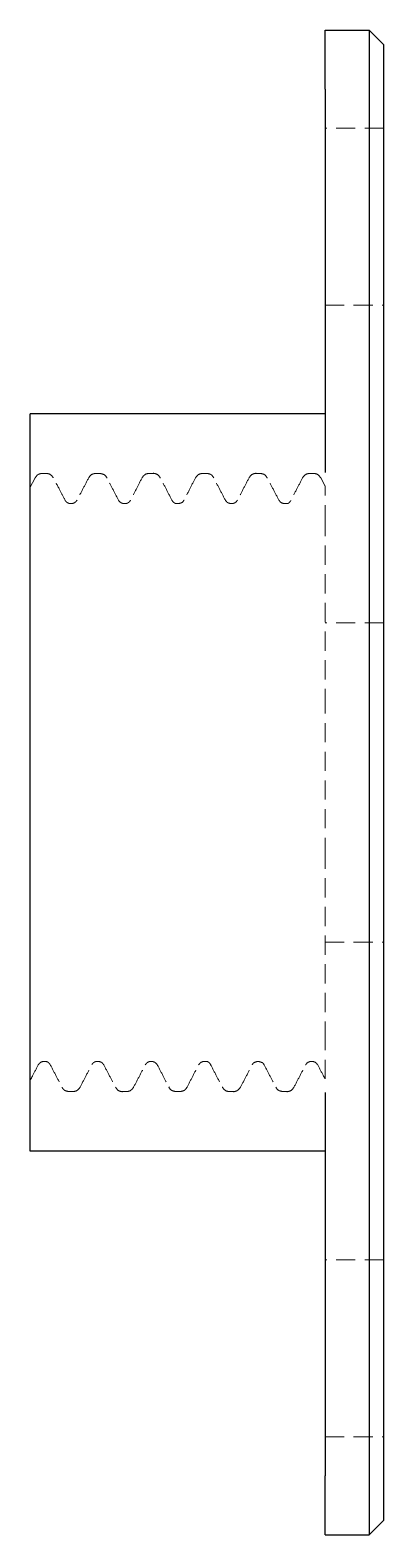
# Model space of a CAD drawing. Header units: millimetres. Extents: x 58 to 235, y 7 to 170.
# Drawn here: x 211.4 to 235, y 7 to 107 of the extents above.
import ezdxf

# ---------------------------------------------------------------- set-up
doc = ezdxf.new("R2010")
doc.units = ezdxf.units.MM
doc.linetypes.add('HIDDEN', pattern=[1.905, 1.27, -0.635])

msp = doc.modelspace()

# ---------------------------------------------------------------- linework, layer by layer
at = {"color": 7, "linetype": 'Continuous', "lineweight": 25}
for p, q in [((231.07, 103.08), (231.07, 107)), ((231.07, 107), (234.01, 107)), ((234.01, 107), (234.01, 103.08)), ((234.01, 107), (234.99, 106.02)), ((234.99, 103.08), (234.99, 106.02)), ((231.07, 103.08), (231.07, 77.59)), ((234.01, 103.08), (234.01, 10.92)), ((234.99, 10.92), (234.99, 103.08)), ((211.46, 77.59), (211.46, 81.51)), ((231.07, 81.51), (211.46, 81.51)), ((211.46, 36.41), (211.46, 77.59)), ((211.46, 32.49), (211.46, 36.41)), ((231.07, 36.41), (231.07, 10.92)), ((231.07, 32.49), (211.46, 32.49)), ((231.07, 7), (231.07, 10.92)), ((234.01, 10.92), (234.01, 7)), ((234.99, 7.98), (234.99, 10.92)), ((231.07, 7), (234.01, 7)), ((234.99, 7.98), (234.01, 7))]:
    msp.add_line(p, q, dxfattribs=at)
at = {"color": 7, "linetype": 'HIDDEN', "lineweight": 18}
for p, q in [((234.99, 100.49), (231.07, 100.49)), ((231.07, 88.73), (234.99, 88.73)), ((211.79, 77.25), (211.44, 76.59)), ((211.79, 77.24), (211.79, 77.23)), ((212.53, 77.54), (212.25, 77.54)), ((215.35, 77.24), (215.35, 77.24)), ((216.09, 77.54), (215.81, 77.54)), ((216.55, 77.23), (216.55, 77.24)), ((218.91, 77.24), (218.9, 77.24)), ((219.64, 77.54), (219.37, 77.54)), ((220.11, 77.23), (220.11, 77.24)), ((223.2, 77.54), (222.93, 77.54)), ((226.02, 77.25), (226.02, 77.24)), ((226.76, 77.54), (226.48, 77.54)), ((227.22, 77.23), (227.22, 77.24)), ((229.58, 77.25), (229.58, 77.24)), ((230.32, 77.54), (230.04, 77.54)), ((231.07, 76.69), (230.78, 77.25)), ((230.78, 77.23), (230.78, 77.24)), ((234.99, 67.62), (231.07, 67.62)), ((231.07, 52.05), (231.07, 61.95)), ((231.07, 46.38), (234.99, 46.38)), ((223.45, 38.26), (223.47, 38.23)), ((213.57, 36.76), (213.57, 36.76)), ((214.03, 36.46), (214.31, 36.46)), ((214.77, 36.76), (214.77, 36.76)), ((217.13, 36.75), (217.13, 36.75)), ((217.59, 36.46), (217.87, 36.46)), ((218.33, 36.77), (218.33, 36.76)), ((220.69, 36.76), (220.68, 36.77)), ((221.15, 36.46), (221.42, 36.46)), ((221.89, 36.76), (221.88, 36.75)), ((224.24, 36.76), (224.24, 36.77)), ((224.7, 36.46), (224.98, 36.46)), ((225.44, 36.76), (225.44, 36.76)), ((228.26, 36.46), (228.54, 36.46)), ((229, 36.77), (229, 36.77)), ((234.99, 25.27), (231.07, 25.27)), ((231.07, 13.51), (234.99, 13.51))]:
    msp.add_line(p, q, dxfattribs=at)
for points, knots in [([(212.25, 77.54), (212.16, 77.53), (211.97, 77.5), (211.85, 77.34), (211.79, 77.25)], [0, 0, 0, 0, 0.501969, 1, 1, 1, 1]), ([(212.99, 77.25), (212.93, 77.33), (212.81, 77.5), (212.62, 77.53), (212.53, 77.54)], [0, 0, 0, 0, 0.49798, 1, 1, 1, 1]), ([(213.77, 75.76), (213.66, 75.98), (213.4, 76.48), (213.14, 76.97), (212.99, 77.25)], [0, 0, 0, 0, 0.4375, 1, 1, 1, 1]), ([(215.35, 77.25), (215.22, 77), (214.96, 76.51), (214.7, 76.01), (214.57, 75.76)], [0, 0, 0, 0, 0.50002, 1, 1, 1, 1]), ([(215.81, 77.54), (215.73, 77.53), (215.5, 77.49), (215.41, 77.34), (215.35, 77.25)], [0, 0, 0, 0, 0.37909, 1, 1, 1, 1]), ([(216.55, 77.25), (216.51, 77.33), (216.42, 77.47), (216.19, 77.52), (216.08, 77.54)], [0, 0, 0, 0, 0.51727, 1, 1, 1, 1]), ([(217.33, 75.76), (217.2, 76.01), (216.94, 76.51), (216.68, 77), (216.55, 77.25)], [0, 0, 0, 0, 0.49998, 1, 1, 1, 1]), ([(218.9, 77.25), (218.77, 77), (218.52, 76.51), (218.26, 76.01), (218.13, 75.76)], [0, 0, 0, 0, 0.50002, 1, 1, 1, 1]), ([(219.37, 77.54), (219.27, 77.53), (219.08, 77.5), (218.96, 77.33), (218.9, 77.25)], [0, 0, 0, 0, 0.50208, 1, 1, 1, 1]), ([(220.11, 77.25), (220.05, 77.34), (219.93, 77.5), (219.74, 77.53), (219.64, 77.55)], [0, 0, 0, 0, 0.49801, 1, 1, 1, 1]), ([(220.88, 75.76), (220.75, 76.01), (220.5, 76.51), (220.24, 77), (220.11, 77.25)], [0, 0, 0, 0, 0.49998, 1, 1, 1, 1]), ([(222.46, 77.25), (222.33, 77.01), (222.07, 76.51), (221.82, 76.01), (221.69, 75.76)], [0, 0, 0, 0, 0.50002, 1, 1, 1, 1]), ([(222.93, 77.54), (222.83, 77.53), (222.64, 77.5), (222.52, 77.34), (222.46, 77.25)], [0, 0, 0, 0, 0.50207, 1, 1, 1, 1]), ([(223.67, 77.25), (223.61, 77.34), (223.49, 77.5), (223.29, 77.53), (223.2, 77.54)], [0, 0, 0, 0, 0.49792, 1, 1, 1, 1]), ([(224.44, 75.76), (224.31, 76.01), (224.05, 76.51), (223.79, 77), (223.66, 77.25)], [0, 0, 0, 0, 0.49998, 1, 1, 1, 1]), ([(226.02, 77.25), (225.89, 77), (225.63, 76.51), (225.37, 76.01), (225.24, 75.76)], [0, 0, 0, 0, 0.50002, 1, 1, 1, 1]), ([(226.48, 77.55), (226.39, 77.53), (226.2, 77.5), (226.08, 77.34), (226.02, 77.25)], [0, 0, 0, 0, 0.50197, 1, 1, 1, 1]), ([(227.22, 77.25), (227.16, 77.34), (227.07, 77.49), (226.84, 77.53), (226.76, 77.54)], [0, 0, 0, 0, 0.62117, 1, 1, 1, 1]), ([(228, 75.76), (227.87, 76.01), (227.61, 76.51), (227.35, 77), (227.22, 77.25)], [0, 0, 0, 0, 0.49998, 1, 1, 1, 1]), ([(229.58, 77.25), (229.45, 77), (229.19, 76.51), (228.93, 76.01), (228.8, 75.76)], [0, 0, 0, 0, 0.50002, 1, 1, 1, 1]), ([(230.04, 77.54), (229.95, 77.53), (229.76, 77.5), (229.64, 77.33), (229.58, 77.25)], [0, 0, 0, 0, 0.50198, 1, 1, 1, 1]), ([(230.78, 77.25), (230.72, 77.33), (230.6, 77.5), (230.41, 77.53), (230.31, 77.54)], [0, 0, 0, 0, 0.49801, 1, 1, 1, 1]), ([(231.07, 74.16), (231.07, 74.54), (231.07, 75.3), (231.07, 76.08), (231.07, 76.55), (231.07, 76.75), (231.07, 76.7), (231.07, 76.69)], [0, 0, 0, 0, 0.24674, 0.49293, 0.73946, 0.9861, 1, 1, 1, 1]), ([(214.17, 75.53), (214.1, 75.53), (214.01, 75.54), (213.86, 75.64), (213.8, 75.71), (213.78, 75.74), (213.77, 75.76), (213.76, 75.77)], [0, 0, 0, 0, 0.68039, 0.87595, 0.94393, 0.97286, 1, 1, 1, 1]), ([(214.57, 75.76), (214.52, 75.7), (214.43, 75.57), (214.25, 75.54), (214.17, 75.53)], [0, 0, 0, 0, 0.50236, 1, 1, 1, 1]), ([(217.73, 75.53), (217.64, 75.54), (217.47, 75.57), (217.37, 75.7), (217.33, 75.76)], [0, 0, 0, 0, 0.49765, 1, 1, 1, 1]), ([(218.13, 75.77), (218.12, 75.76), (218.11, 75.73), (218.09, 75.7), (218.07, 75.68), (218.06, 75.66), (218.05, 75.65), (218.03, 75.64), (218.01, 75.62), (217.99, 75.6), (217.92, 75.56), (217.83, 75.54), (217.76, 75.53), (217.72, 75.53)], [0, 0, 0, 0, 0.08736, 0.11748, 0.13006, 0.14161, 0.1528, 0.16436, 0.19094, 0.22509, 0.26852, 0.54616, 1, 1, 1, 1]), ([(221.29, 75.53), (221.26, 75.53), (221.22, 75.53), (221.15, 75.54), (221.11, 75.55), (221.09, 75.56), (221.07, 75.57), (221.05, 75.58), (221.04, 75.58), (221.02, 75.6), (220.94, 75.66), (220.91, 75.73), (220.89, 75.75), (220.88, 75.76)], [0, 0, 0, 0, 0.12944, 0.20831, 0.22094, 0.23128, 0.24007, 0.24842, 0.25764, 0.26874, 0.29858, 0.54229, 1, 1, 1, 1]), ([(221.69, 75.77), (221.64, 75.69), (221.57, 75.58), (221.36, 75.54), (221.28, 75.53)], [0, 0, 0, 0, 0.623166, 1, 1, 1, 1]), ([(224.85, 75.53), (224.77, 75.54), (224.56, 75.58), (224.49, 75.69), (224.44, 75.77)], [0, 0, 0, 0, 0.37779, 1, 1, 1, 1]), ([(225.24, 75.76), (225.2, 75.7), (225.1, 75.57), (224.93, 75.54), (224.84, 75.53)], [0, 0, 0, 0, 0.50233, 1, 1, 1, 1]), ([(228.4, 75.53), (228.32, 75.54), (228.14, 75.57), (228.05, 75.7), (228, 75.77)], [0, 0, 0, 0, 0.49767, 1, 1, 1, 1]), ([(228.79, 75.74), (228.78, 75.72), (228.77, 75.7), (228.71, 75.63), (228.7, 75.61), (228.69, 75.6), (228.68, 75.6), (228.68, 75.59), (228.67, 75.58), (228.65, 75.57), (228.57, 75.53), (228.5, 75.53), (228.44, 75.53), (228.4, 75.53)], [0, 0, 0, 0, 0.18308, 0.2087, 0.21788, 0.22197, 0.22596, 0.23006, 0.23447, 0.24473, 0.27343, 0.52263, 1, 1, 1, 1]), ([(231.07, 61.95), (231.07, 62.59), (231.07, 63.22), (231.07, 64.45), (231.07, 65.05), (231.07, 66.24), (231.07, 66.82), (231.07, 67.94), (231.07, 68.48), (231.07, 69.52), (231.07, 70.02), (231.07, 70.98), (231.07, 71.44), (231.07, 72.31), (231.07, 72.72), (231.07, 73.49), (231.07, 73.84), (231.07, 74.16)], [0, 0, 0, 0, 0.125, 0.125, 0.25, 0.25, 0.375, 0.375, 0.5, 0.5, 0.625, 0.625, 0.75, 0.75, 0.875, 0.875, 1, 1, 1, 1]), ([(231.07, 39.84), (231.07, 40.16), (231.07, 40.52), (231.07, 41.28), (231.07, 41.69), (231.07, 42.56), (231.07, 43.03), (231.07, 43.99), (231.07, 44.5), (231.07, 45.55), (231.07, 46.1), (231.07, 47.21), (231.07, 47.78), (231.07, 48.96), (231.07, 49.56), (231.07, 50.78), (231.07, 51.41), (231.07, 52.05)], [0, 0, 0, 0, 0.125, 0.125, 0.25, 0.25, 0.375, 0.375, 0.5, 0.5, 0.625, 0.625, 0.75, 0.75, 0.875, 0.875, 1, 1, 1, 1]), ([(231.07, 37.33), (231.07, 37.32), (231.07, 37.29), (231.07, 37.5), (231.07, 38), (231.07, 38.76), (231.07, 39.48), (231.07, 39.84)], [0, 0, 0, 0, 0.06973, 0.3021, 0.53484, 0.7673, 1, 1, 1, 1]), ([(211.47, 37.24), (211.52, 37.33), (211.69, 37.66), (211.86, 37.99), (211.99, 38.24)], [0, 0, 0, 0, 0.25134, 1, 1, 1, 1]), ([(211.99, 38.24), (212.04, 38.3), (212.13, 38.43), (212.31, 38.46), (212.39, 38.47)], [0, 0, 0, 0, 0.50233, 1, 1, 1, 1]), ([(212.39, 38.47), (212.46, 38.47), (212.54, 38.47), (212.68, 38.38), (212.72, 38.34), (212.75, 38.31), (212.76, 38.28), (212.78, 38.26), (212.79, 38.24), (212.8, 38.23)], [0, 0, 0, 0, 0.70793, 0.811, 0.88805, 0.91883, 0.94625, 0.97248, 1, 1, 1, 1]), ([(212.79, 38.24), (212.92, 37.99), (213.18, 37.49), (213.44, 37), (213.57, 36.75)], [0, 0, 0, 0, 0.49998, 1, 1, 1, 1]), ([(214.77, 36.75), (214.9, 37), (215.16, 37.49), (215.42, 37.99), (215.55, 38.24)], [0, 0, 0, 0, 0.50002, 1, 1, 1, 1]), ([(215.56, 38.26), (215.57, 38.27), (215.58, 38.29), (215.62, 38.35), (215.7, 38.4), (215.72, 38.42), (215.74, 38.43), (215.76, 38.44), (215.78, 38.44), (215.8, 38.45), (215.84, 38.46), (215.89, 38.47), (215.93, 38.47), (215.95, 38.47)], [0, 0, 0, 0, 0.38276, 0.68696, 0.73026, 0.76231, 0.77512, 0.7867, 0.79805, 0.81024, 0.84027, 0.881, 1, 1, 1, 1]), ([(215.95, 38.47), (216.03, 38.46), (216.21, 38.43), (216.3, 38.3), (216.35, 38.24)], [0, 0, 0, 0, 0.497682, 1, 1, 1, 1]), ([(216.35, 38.24), (216.48, 37.99), (216.74, 37.49), (217, 37), (217.13, 36.75)], [0, 0, 0, 0, 0.49998, 1, 1, 1, 1]), ([(218.33, 36.75), (218.46, 36.99), (218.72, 37.49), (218.98, 37.99), (219.11, 38.24)], [0, 0, 0, 0, 0.50002, 1, 1, 1, 1]), ([(219.1, 38.23), (219.15, 38.29), (219.26, 38.44), (219.42, 38.46), (219.51, 38.47)], [0, 0, 0, 0, 0.4718, 1, 1, 1, 1]), ([(219.5, 38.47), (219.59, 38.46), (219.76, 38.43), (219.86, 38.3), (219.91, 38.24)], [0, 0, 0, 0, 0.49765, 1, 1, 1, 1]), ([(219.91, 38.24), (220.04, 37.99), (220.3, 37.49), (220.55, 37), (220.68, 36.75)], [0, 0, 0, 0, 0.49998, 1, 1, 1, 1]), ([(221.89, 36.75), (222.02, 37), (222.27, 37.49), (222.53, 37.99), (222.66, 38.24)], [0, 0, 0, 0, 0.50002, 1, 1, 1, 1]), ([(222.66, 38.24), (222.71, 38.3), (222.81, 38.43), (222.98, 38.46), (223.07, 38.47)], [0, 0, 0, 0, 0.50236, 1, 1, 1, 1]), ([(223.06, 38.47), (223.1, 38.47), (223.16, 38.47), (223.25, 38.46), (223.32, 38.41), (223.34, 38.4), (223.35, 38.39), (223.36, 38.38), (223.37, 38.37), (223.38, 38.35), (223.4, 38.34), (223.42, 38.31), (223.44, 38.28), (223.44, 38.27), (223.45, 38.26)], [0, 0, 0, 0, 0.4898, 0.76222, 0.79837, 0.81234, 0.82408, 0.83431, 0.84413, 0.85475, 0.86714, 0.8995, 0.94391, 1, 1, 1, 1]), ([(223.46, 38.24), (223.59, 37.99), (223.85, 37.49), (224.11, 36.99), (224.24, 36.75)], [0, 0, 0, 0, 0.49998, 1, 1, 1, 1]), ([(225.44, 36.75), (225.57, 36.99), (225.83, 37.49), (226.09, 37.99), (226.22, 38.24)], [0, 0, 0, 0, 0.500023, 1, 1, 1, 1]), ([(226.22, 38.23), (226.25, 38.29), (226.31, 38.4), (226.52, 38.45), (226.62, 38.47)], [0, 0, 0, 0, 0.52534, 1, 1, 1, 1]), ([(226.62, 38.47), (226.72, 38.44), (226.93, 38.4), (226.99, 38.29), (227.02, 38.23)], [0, 0, 0, 0, 0.48134, 1, 1, 1, 1]), ([(227.02, 38.24), (227.15, 37.99), (227.41, 37.49), (227.67, 37), (227.8, 36.75)], [0, 0, 0, 0, 0.49998, 1, 1, 1, 1]), ([(229, 36.75), (229.13, 37), (229.39, 37.49), (229.65, 37.99), (229.78, 38.24)], [0, 0, 0, 0, 0.50002, 1, 1, 1, 1]), ([(229.78, 38.23), (229.82, 38.3), (229.92, 38.43), (230.1, 38.46), (230.18, 38.47)], [0, 0, 0, 0, 0.50231, 1, 1, 1, 1]), ([(230.18, 38.47), (230.26, 38.46), (230.44, 38.43), (230.53, 38.3), (230.58, 38.23)], [0, 0, 0, 0, 0.4977, 1, 1, 1, 1]), ([(230.58, 38.24), (230.71, 37.99), (230.87, 37.69), (231.03, 37.38), (231.06, 37.32)], [0, 0, 0, 0, 0.81365, 1, 1, 1, 1]), ([(213.57, 36.75), (213.61, 36.67), (213.7, 36.53), (213.92, 36.48), (214.03, 36.46)], [0, 0, 0, 0, 0.51759, 1, 1, 1, 1]), ([(214.31, 36.46), (214.4, 36.47), (214.59, 36.5), (214.71, 36.67), (214.77, 36.75)], [0, 0, 0, 0, 0.50207, 1, 1, 1, 1]), ([(217.13, 36.75), (217.19, 36.66), (217.3, 36.5), (217.49, 36.47), (217.59, 36.45)], [0, 0, 0, 0, 0.49801, 1, 1, 1, 1]), ([(217.86, 36.46), (217.96, 36.47), (218.15, 36.5), (218.27, 36.67), (218.33, 36.75)], [0, 0, 0, 0, 0.50207, 1, 1, 1, 1]), ([(220.68, 36.75), (220.73, 36.67), (220.81, 36.53), (221.04, 36.48), (221.15, 36.46)], [0, 0, 0, 0, 0.51828, 1, 1, 1, 1]), ([(221.42, 36.46), (221.53, 36.48), (221.76, 36.53), (221.84, 36.68), (221.89, 36.75)], [0, 0, 0, 0, 0.48226, 1, 1, 1, 1]), ([(224.24, 36.75), (224.3, 36.67), (224.42, 36.5), (224.61, 36.47), (224.7, 36.46)], [0, 0, 0, 0, 0.49796, 1, 1, 1, 1]), ([(224.98, 36.45), (225.07, 36.47), (225.26, 36.5), (225.38, 36.67), (225.44, 36.75)], [0, 0, 0, 0, 0.50196, 1, 1, 1, 1]), ([(227.8, 36.75), (227.85, 36.67), (227.94, 36.52), (228.16, 36.48), (228.26, 36.46)], [0, 0, 0, 0, 0.57589, 1, 1, 1, 1]), ([(228.53, 36.45), (228.63, 36.47), (228.82, 36.5), (228.94, 36.66), (229, 36.75)], [0, 0, 0, 0, 0.50202, 1, 1, 1, 1])]:
    msp.add_open_spline(points, degree=3, knots=knots, dxfattribs=at)

doc.saveas('drawing.dxf')
